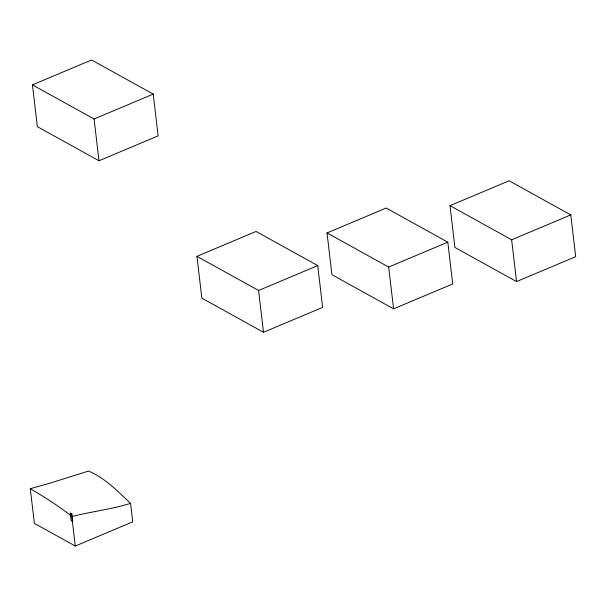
<?xml version="1.0" encoding="UTF-8"?>
<svg xmlns="http://www.w3.org/2000/svg" width="606" height="606" viewBox="0 0 606 606"><rect width="100%" height="100%" fill="white"/><g stroke="black" fill="none" stroke-linecap="round" stroke-linejoin="round"><path stroke-width="0.91" d="M32.444 84.863L91.582 59.971L153.22 94.104L158.128 135.888L98.99 160.779L37.352 126.646L32.444 84.863L94.081 118.988L153.22 94.104M196.942 256.353L256.08 231.462L317.726 265.595L322.634 307.378L263.489 332.27L201.851 298.144L196.942 256.353L258.58 290.486L317.726 265.595M327.028 232.931L386.173 208.04L447.811 242.165L452.72 283.949L393.582 308.84L331.944 274.715L327.028 232.931L388.673 267.057L447.811 242.165M450.008 205.661L509.154 180.777L570.791 214.903L575.7 256.686L516.562 281.578L454.917 247.453L450.008 205.661L511.653 239.794L570.791 214.903M71.478 513.608L71.856 513.449L72.765 521.19L72.387 521.349L71.16 520.675L70.251 512.934L71.478 513.608L75.288 546.029L132.722 521.857L130.555 503.389C117.708 491.171 105.156 478.126 88.506 471.059L50.215 483.08L30.3 488.716L34.368 523.372L75.288 546.029M130.555 503.389C111.383 509.229 91.37 511.638 71.962 516.501C58.964 506.252 44.692 497.109 30.3 488.716M511.653 239.794L516.562 281.578M388.673 267.057L393.582 308.84M258.58 290.486L263.489 332.27M94.081 118.988L98.99 160.779"/></g></svg>
